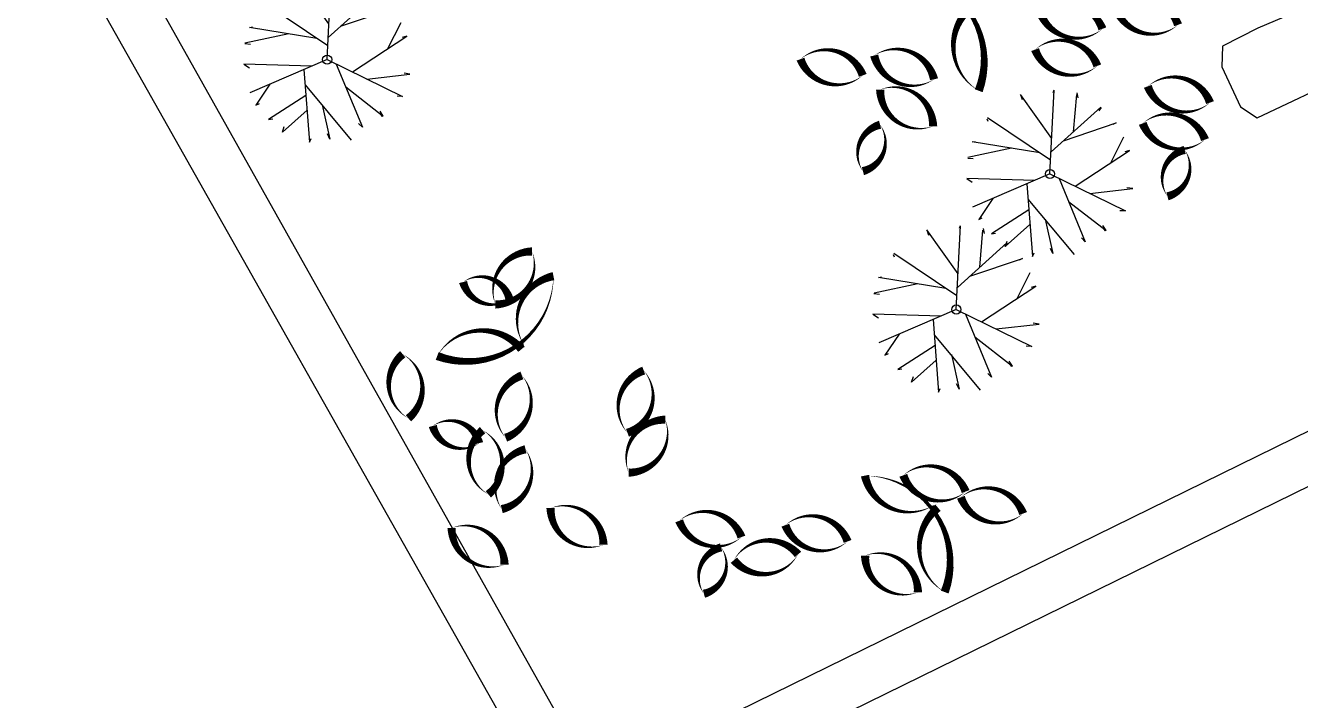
# Model space of a CAD drawing. Header units: millimetres. Extents: x 1754 to 2064, y 960 to 1845.
# Drawn here: x 1905.37 to 1913.08, y 1071.74 to 1075.82 of the extents above; entities that cross this region are included whole.
import ezdxf

# ---------------------------------------------------------------- set-up
doc = ezdxf.new("R2010")
doc.units = ezdxf.units.MM
for name, color, linetype in [('A_katastralni mapa', 7, 'Continuous'), ('dveře', 3, 'Continuous'), ('SRAFY-TERÉN', 252, 'Continuous'), ('T_stafaz', 7, 'Continuous'), ('zariz.predmety', 203, 'Continuous'), ('ZDIVO', 1, 'Continuous')]:
    doc.layers.add(name, color=color, linetype=linetype)
picture_1 = doc.add_image_def('image1.jpg', size_in_pixel=(880, 658))

# ---------------------------------------------------------------- blocks, each defined once
blk = doc.blocks.new('STROMPUD03')
for p, q in [((-144.5, 161.6), (-100, 495.4)), ((-100, 495.4), (-100.8, 471.6)), ((101.9, 359.3), (-4.1, 500)), ((85, 494.2), (79.2, 465.5)), ((134, 104.1), (85, 494.2)), ((-117, 64.9), (-227.1, 452.6)), ((-224.2, 454), (-211.5, 433.5)), ((211.1, 164.1), (299.9, 410.5)), ((299.9, 410.5), (279, 381.4)), ((-368, 361.1), (-338.4, 354.1)), ((-166.7, 239.9), (-359.9, 356.2)), ((0, 0), (401, 311.7)), ((401, 311.7), (385.1, 282.4)), ((-443.8, 243.3), (-432, 232)), ((0, 0), (-442.8, 245.8)), ((197.8, 28.1), (455.5, 154.8)), ((455.5, 154.8), (420.5, 150)), ((-188.3, 104.5), (-509.6, 52.3)), ((455.9, 149.7), (430.9, 144.5)), ((-509.6, 52.3), (-478, 46.6)), ((-72.7, 40.3), (-469.5, -189.4)), ((-141.8, 0.3), (-381.2, -336.5)), ((0, 0), (-25.7, -508.2)), ((48.4, 37.6), (460.7, 11.4)), ((460.7, 11.4), (430.5, 0.5)), ((-241.7, -140.2), (-307.1, -402.6)), ((-5, -99.7), (-196.5, -464.1)), ((-7.7, -152.8), (400.1, -314.7)), ((77.9, -186.8), (500.4, -83.5)), ((231.3, -146.4), (438.8, -196.7)), ((-466.6, -196.5), (-451.2, -197)), ((138.6, -210.9), (169.4, -476.9)), ((438.8, -196.7), (404.1, -195.5)), ((220.9, -243.6), (273.9, -435.1)), ((400.1, -314.7), (385.8, -296.4)), ((-381.2, -336.5), (-375.7, -318.8)), ((-305.2, -404.1), (-288, -375.4)), ((-19, -375.9), (57.9, -508.2)), ((-196.5, -464.1), (-162.1, -444)), ((169.4, -476.9), (176.4, -452.5)), ((273.9, -435.1), (249.5, -410.7)), ((57.9, -508.2), (57.9, -483.8))]:
    blk.add_line(p, q)
blk.add_circle((0, 0), 27.7)

msp = doc.modelspace()

# ---------------------------------------------------------------- linework, layer by layer
at = {"layer": 'dveře'}
for p, q in [((1908.812, 1071.2555), (1905.4536, 1077.2318)), ((1919.9708, 1076.7257), (1908.812, 1071.2555))]:
    msp.add_line(p, q, dxfattribs=at)
at = {"layer": 'SRAFY-TERÉN'}
msp.add_lwpolyline([(1913.3611, 1075.5181), (1913.1469, 1075.9388), (1912.8195, 1075.8004), (1912.6049, 1075.6931), (1912.6013, 1075.5667), (1912.7145, 1075.3264), (1912.8142, 1075.259), (1913.3611, 1075.5181)], dxfattribs=at)
at = {"layer": 'zariz.predmety', "color": 253, "linetype": 'Continuous', "ltscale": 0.001}
for points in [[(1911.1329, 1075.4232, 0, 0, -0.520567), (1911.1329, 1075.4232, 0, 0.05, -0.520567), (1911.0921, 1075.9324, 0, 0.05, -0.520567), (1911.0634, 1075.9459, 0, 0.05, -0.520567), (1910.6509, 1076.1258, 0, 0.05, -0.520567), (1911.1329, 1075.4232, 0.05, 0.05, 0)], [(1911.9608, 1075.9192, 0, 0, -0.520567), (1911.9608, 1075.9192, 0, 0.05, -0.520567), (1912.3373, 1075.8212, 0, 0.05, -0.520567), (1911.9608, 1075.9192, 0.05, 0.05, 0)], [(1911.5036, 1075.8948, 0, 0, -0.520567), (1911.5036, 1075.8948, 0, 0.05, -0.520567), (1911.88, 1075.7968, 0, 0.05, -0.520567), (1911.5036, 1075.8948, 0.05, 0.05, 0)], [(1911.4732, 1075.6714, 0, 0, -0.520567), (1911.4732, 1075.6714, 0, 0.05, -0.520567), (1911.8496, 1075.5734, 0, 0.05, -0.520567), (1911.4732, 1075.6714, 0.05, 0.05, 0)], [(1910.0556, 1075.6139, 0, 0, -0.520567), (1910.0556, 1075.6139, 0, 0.05, -0.520567), (1910.432, 1075.5159, 0, 0.05, -0.520567), (1910.0556, 1075.6139, 0.05, 0.05, 0)], [(1910.5012, 1075.6358, 0, 0, -0.520567), (1910.5012, 1075.6358, 0, 0.05, -0.520567), (1910.8628, 1075.4923, 0, 0.05, -0.520567), (1910.5012, 1075.6358, 0.05, 0.05, 0)], [(1912.1541, 1075.4496, 0, 0, -0.520567), (1912.1541, 1075.4496, 0, 0.05, -0.520567), (1912.5305, 1075.3515, 0, 0.05, -0.520567), (1912.1541, 1075.4496, 0.05, 0.05, 0)], [(1910.8569, 1075.2089, 0, 0, -0.520567), (1910.8569, 1075.2089, 0, 0.05, -0.520567), (1910.5372, 1075.4305, 0, 0.05, -0.520567), (1910.8569, 1075.2089, 0.05, 0.05, 0)], [(1912.1237, 1075.2261, 0, 0, -0.520567), (1912.1237, 1075.2261, 0, 0.05, -0.520567), (1912.5001, 1075.1281, 0, 0.05, -0.520567), (1912.1237, 1075.2261, 0.05, 0.05, 0)], [(1910.5366, 1075.2179, 0, 0, -0.520567), (1910.5366, 1075.2179, 0, 0.05, -0.520567), (1910.433, 1074.9376, 0, 0.05, -0.520567), (1910.5366, 1075.2179, 0.05, 0.05, 0)], [(1912.377, 1075.0661, 0, 0, -0.520567), (1912.377, 1075.0661, 0, 0.05, -0.520567), (1912.2734, 1074.7858, 0, 0.05, -0.520567), (1912.377, 1075.0661, 0.05, 0.05, 0)], [(1908.2122, 1074.1334, 0, 0, -0.520567), (1908.2122, 1074.1334, 0, 0.05, -0.520567), (1908.4338, 1074.4531, 0, 0.05, -0.520567), (1908.2122, 1074.1334, 0.05, 0.05, 0)], [(1907.8604, 1073.822, 0, 0, -0.520567), (1907.8604, 1073.822, 0, 0.05, -0.520567), (1908.3696, 1073.8629, 0, 0.05, -0.520567), (1908.3831, 1073.8915, 0, 0.05, -0.520567), (1908.563, 1074.3041, 0, 0.05, -0.520567), (1907.8604, 1073.822, 0.05, 0.05, 0)], [(1908.2973, 1074.1649, 0, 0, -0.520567), (1908.2973, 1074.1649, 0, 0.05, -0.520567), (1908.017, 1074.2685, 0, 0.05, -0.520567), (1908.2973, 1074.1649, 0.05, 0.05, 0)], [(1907.6869, 1073.4457, 0, 0, -0.520567), (1907.6869, 1073.4457, 0, 0.05, -0.520567), (1907.652, 1073.8332, 0, 0.05, -0.520567), (1907.6869, 1073.4457, 0.05, 0.05, 0)], [(1909.1084, 1073.7345, 0, 0, -0.520567), (1909.1084, 1073.7345, 0, 0.05, -0.520567), (1909.0104, 1073.3581, 0, 0.05, -0.520567), (1909.1084, 1073.7345, 0.05, 0.05, 0)], [(1908.3722, 1073.7048, 0, 0, -0.520567), (1908.3722, 1073.7048, 0, 0.05, -0.520567), (1908.2742, 1073.3284, 0, 0.05, -0.520567), (1908.3722, 1073.7048, 0.05, 0.05, 0)], [(1908.1141, 1073.2961, 0, 0, -0.520567), (1908.1141, 1073.2961, 0, 0.05, -0.520567), (1907.8338, 1073.3997, 0, 0.05, -0.520567), (1908.1141, 1073.2961, 0.05, 0.05, 0)], [(1909.0171, 1073.1181, 0, 0, -0.520567), (1909.0171, 1073.1181, 0, 0.05, -0.520567), (1909.2386, 1073.4378, 0, 0.05, -0.520567), (1909.0171, 1073.1181, 0.05, 0.05, 0)], [(1908.1696, 1072.9869, 0, 0, -0.520567), (1908.1696, 1072.9869, 0, 0.05, -0.520567), (1908.1347, 1073.3743, 0, 0.05, -0.520567), (1908.1696, 1072.9869, 0.05, 0.05, 0)], [(1908.3941, 1073.2591, 0, 0, -0.520567), (1908.3941, 1073.2591, 0, 0.05, -0.520567), (1908.2506, 1072.8976, 0, 0.05, -0.520567), (1908.3941, 1073.2591, 0.05, 0.05, 0)], [(1911.0536, 1073.0039, 0, 0, -0.520567), (1911.0536, 1073.0039, 0, 0.05, -0.520567), (1910.6771, 1073.1019, 0, 0.05, -0.520567), (1911.0536, 1073.0039, 0.05, 0.05, 0)], [(1910.9273, 1072.3972, 0, 0, -0.520567), (1910.9273, 1072.3972, 0, 0.05, -0.520567), (1910.8864, 1072.9064, 0, 0.05, -0.520567), (1910.8578, 1072.9199, 0, 0.05, -0.520567), (1910.4452, 1073.0998, 0, 0.05, -0.520567), (1910.9273, 1072.3972, 0.05, 0.05, 0)], [(1911.0247, 1072.9693, 0, 0, -0.520567), (1911.0247, 1072.9693, 0, 0.05, -0.520567), (1911.4011, 1072.8713, 0, 0.05, -0.520567), (1911.0247, 1072.9693, 0.05, 0.05, 0)], [(1908.8652, 1072.6824, 0, 0, -0.520567), (1908.8652, 1072.6824, 0, 0.05, -0.520567), (1908.5455, 1072.9039, 0, 0.05, -0.520567), (1908.8652, 1072.6824, 0.05, 0.05, 0)], [(1909.3228, 1072.8271, 0, 0, -0.520567), (1909.3228, 1072.8271, 0, 0.05, -0.520567), (1909.6992, 1072.7291, 0, 0.05, -0.520567), (1909.3228, 1072.8271, 0.05, 0.05, 0)], [(1909.9641, 1072.8009, 0, 0, -0.520567), (1909.9641, 1072.8009, 0, 0.05, -0.520567), (1910.3405, 1072.7029, 0, 0.05, -0.520567), (1909.9641, 1072.8009, 0.05, 0.05, 0)], [(1908.2673, 1072.5626, 0, 0, -0.520567), (1908.2673, 1072.5626, 0, 0.05, -0.520567), (1907.9476, 1072.7841, 0, 0.05, -0.520567), (1908.2673, 1072.5626, 0.05, 0.05, 0)], [(1909.5761, 1072.667, 0, 0, -0.520567), (1909.5761, 1072.667, 0, 0.05, -0.520567), (1909.4724, 1072.3868, 0, 0.05, -0.520567), (1909.5761, 1072.667, 0.05, 0.05, 0)], [(1910.0406, 1072.6245, 0, 0, -0.520567), (1910.0406, 1072.6245, 0, 0.05, -0.520567), (1909.6532, 1072.5896, 0, 0.05, -0.520567), (1910.0406, 1072.6245, 0.05, 0.05, 0)], [(1910.7655, 1072.3959, 0, 0, -0.520567), (1910.7655, 1072.3959, 0, 0.05, -0.520567), (1910.4458, 1072.6175, 0, 0.05, -0.520567), (1910.7655, 1072.3959, 0.05, 0.05, 0)]]:
    msp.add_lwpolyline(points, format="xyseb", close=True, dxfattribs=at)
at = {"layer": 'ZDIVO'}
for p, q in [((1908.6918, 1070.8625), (1903.9751, 1079.2026)), ((1914.5358, 1073.7273), (1908.6918, 1070.8625))]:
    msp.add_line(p, q, dxfattribs=at)

# ---------------------------------------------------------------- block references
at = {"layer": 'T_stafaz', "xscale": 0.001000000047450447, "yscale": 0.001000000163912773, "zscale": 0.001, "rotation": 296.1149935166604}
for p in [(1907.1954, 1075.6112), (1911.5632, 1074.9207), (1910.997, 1074.1025)]:
    msp.add_blockref('STROMPUD03', p, dxfattribs=at)

# ---------------------------------------------------------------- pictures from other files: only their frames are drawn
at = {"layer": 'A_katastralni mapa'}
image = msp.add_image(picture_1, insert=(1753.8904, 959.6693), size_in_units=(310.4444, 232.1278), dxfattribs=at)
image.dxf.flags = 7

doc.saveas('drawing.dxf')
